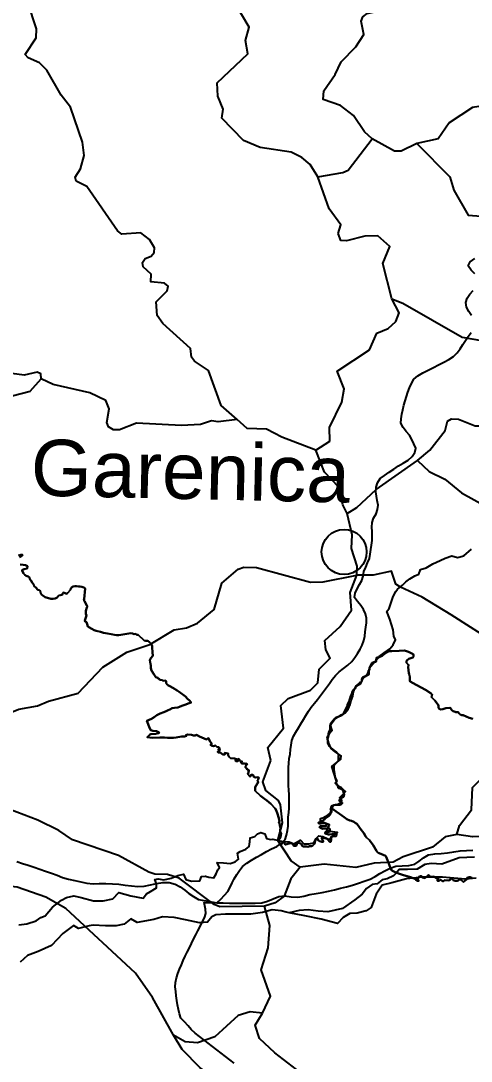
# Model space of a CAD drawing. Header units: metres. Extents: x 13.21 to 19.52, y 42.14 to 46.62.
# Drawn here: x 16.8057 to 16.9853, y 45.3809 to 45.7957 of the extents above; entities that cross this region are included whole.
import ezdxf

# ---------------------------------------------------------------- set-up
doc = ezdxf.new("R2010")
doc.units = ezdxf.units.M
doc.header["$MEASUREMENT"] = 0
for name, color, linetype in [('CESTE', 5, 'Continuous'), ('grad_manji', 1, 'Continuous'), ('hr', 9, 'Continuous'), ('naziv_manji', 1, 'Continuous'), ('PRUGE', 7, 'Continuous'), ('RIJEKE', 4, 'Continuous')]:
    doc.layers.add(name, color=color, linetype=linetype)
doc.styles.get("Standard").update_dxf_attribs({"font": 'arial.ttf'})

msp = doc.modelspace()

# ---------------------------------------------------------------- linework, layer by layer
at = {"layer": 'CESTE'}
for points in [[(16.92408, 45.7335), (16.92106, 45.73843), (16.91771, 45.74115), (16.91353, 45.74329), (16.90109, 45.74521), (16.89445, 45.74795), (16.88588, 45.75687), (16.88632, 45.76046), (16.88428, 45.76558), (16.88399, 45.77095), (16.89614, 45.78247), (16.89524, 45.78777), (16.89668, 45.79308), (16.89092, 45.80301), (16.89154, 45.8047), (16.89671, 45.80867), (16.90268, 45.81593)], [(16.94577, 45.74863), (16.94269, 45.75145), (16.93828, 45.75794), (16.9331, 45.76194), (16.92621, 45.76425), (16.92651, 45.76782), (16.93108, 45.77425), (16.93343, 45.77939), (16.93929, 45.78526), (16.94243, 45.79021), (16.94143, 45.79555), (16.94211, 45.79722), (16.94384, 45.79859), (16.95608, 45.80133), (16.95799, 45.80244), (16.95817, 45.80427), (16.9564, 45.80756), (16.96363, 45.80965), (16.97222, 45.81358), (16.98087, 45.81477)], [(16.89191, 45.63669), (16.88554, 45.64237), (16.88055, 45.65624), (16.875, 45.65998), (16.87369, 45.66155), (16.87329, 45.66509), (16.86228, 45.67505), (16.86002, 45.67825), (16.8596, 45.68362), (16.86404, 45.68802), (16.86443, 45.68992), (16.86295, 45.69114), (16.85751, 45.69167), (16.85772, 45.69463), (16.85453, 45.69761), (16.85423, 45.69937), (16.85531, 45.70095), (16.85769, 45.70181), (16.85891, 45.70335), (16.85899, 45.70514), (16.85698, 45.70851), (16.85356, 45.71116), (16.84594, 45.71067), (16.84421, 45.7119), (16.83206, 45.72966), (16.8278, 45.73169), (16.82731, 45.73334), (16.82951, 45.73666), (16.8309, 45.74196), (16.83029, 45.74731), (16.82551, 45.76126), (16.82176, 45.76597), (16.81601, 45.77597), (16.81313, 45.77891), (16.80865, 45.78092), (16.80743, 45.78222), (16.81182, 45.78884), (16.81193, 45.79242), (16.80848, 45.80294)], [(17.04437, 45.75027), (17.03742, 45.75245), (17.02993, 45.75135), (17.02244, 45.75264), (17.01469, 45.75734), (17.01224, 45.75754), (16.9998, 45.75486), (16.99748, 45.7554), (16.99605, 45.75689), (16.99652, 45.75874), (16.99557, 45.76035), (16.99349, 45.76139), (16.98826, 45.76156), (16.98581, 45.76115), (16.97647, 45.75496), (16.97205, 45.74858), (16.96363, 45.74673)], [(16.92408, 45.7335), (16.93411, 45.73516), (16.93617, 45.73617), (16.94577, 45.74863)], [(16.96363, 45.74673), (16.95731, 45.74375), (16.95469, 45.74369), (16.94577, 45.74863)], [(16.96363, 45.74673), (16.97676, 45.73342), (16.9783, 45.72813), (16.98408, 45.71814), (16.99426, 45.71735), (17.01985, 45.71892), (17.02974, 45.71717), (17.03665, 45.71764)], [(16.93216, 45.71085), (16.93325, 45.7143), (16.92862, 45.7207), (16.92408, 45.7335)], [(16.95356, 45.6848), (16.94999, 45.69895), (16.95278, 45.70575), (16.94802, 45.70997), (16.94288, 45.70985), (16.93554, 45.70795), (16.93327, 45.70812), (16.93216, 45.71085)], [(16.92325, 45.62448), (16.92888, 45.62813), (16.92874, 45.63348), (16.93373, 45.64361), (16.93454, 45.64898), (16.93185, 45.656), (16.94472, 45.66454), (16.94765, 45.6712), (16.95219, 45.67301), (16.95523, 45.67586), (16.95658, 45.67931), (16.95356, 45.6848)], [(16.95356, 45.6848), (16.95805, 45.6831), (16.98171, 45.66951), (17.00166, 45.66614), (17.01337, 45.66065)], [(16.96383, 45.62035), (16.9688, 45.62445), (16.97481, 45.63235), (16.97578, 45.63602), (16.97743, 45.63702), (16.98015, 45.63692), (16.98677, 45.63417), (16.98937, 45.63418), (16.99624, 45.63657), (17.00338, 45.64172), (17.0061, 45.64477), (17.00598, 45.65364), (17.01337, 45.66065)], [(16.81381, 45.65289), (16.8137, 45.65489), (16.81219, 45.65565), (16.80705, 45.6544), (16.80217, 45.655)], [(16.80222, 45.64622), (16.80946, 45.64797), (16.81381, 45.65289)], [(16.89191, 45.63669), (16.88433, 45.63583), (16.88175, 45.63619), (16.87735, 45.63468), (16.8697, 45.63435), (16.85182, 45.63521), (16.84504, 45.63256), (16.84267, 45.63266), (16.84065, 45.63382), (16.83997, 45.63558), (16.84095, 45.64095), (16.83963, 45.64436), (16.83327, 45.64739), (16.81865, 45.65068), (16.81381, 45.65289)], [(16.92325, 45.62448), (16.90979, 45.62971), (16.90361, 45.63292), (16.89596, 45.6331), (16.89191, 45.63669)], [(16.93576, 45.59929), (16.93402, 45.60265), (16.9325, 45.60976), (16.92683, 45.61574), (16.92325, 45.62448)], [(16.93576, 45.59929), (16.93959, 45.60167), (16.9473, 45.60884), (16.96383, 45.62035)], [(16.96383, 45.62035), (16.96847, 45.61604), (16.97472, 45.61296), (16.98141, 45.60751), (16.99148, 45.60196), (17.00497, 45.5866), (17.00702, 45.58585), (17.02775, 45.58556), (17.02968, 45.58461), (17.03076, 45.5795), (17.033, 45.57855), (17.0634, 45.57567), (17.07187, 45.57162), (17.07431, 45.57136), (17.07912, 45.57267), (17.08498, 45.57009)], [(16.93967, 45.57471), (16.93977, 45.57828), (16.93759, 45.58531), (16.93777, 45.5907), (16.93576, 45.59929)], [(16.78114, 45.50077), (16.78261, 45.50605), (16.78536, 45.51101), (16.79259, 45.51285), (16.79606, 45.51762), (16.80488, 45.52128), (16.8123, 45.52256), (16.81666, 45.52443), (16.82856, 45.52763), (16.83839, 45.538), (16.84791, 45.544), (16.85707, 45.547), (16.86686, 45.55283), (16.87172, 45.5537), (16.87608, 45.5555), (16.88272, 45.56098), (16.88579, 45.57151), (16.89239, 45.577), (16.89459, 45.57784), (16.89972, 45.57776), (16.92117, 45.5719), (16.92628, 45.57197), (16.93967, 45.57471)], [(16.90535, 45.50071), (16.90417, 45.50598), (16.91043, 45.51371), (16.90938, 45.52276), (16.91224, 45.52553), (16.9212, 45.52885), (16.92409, 45.5318), (16.92462, 45.53719), (16.92906, 45.54152), (16.92731, 45.54496), (16.92689, 45.54855), (16.933, 45.55419), (16.9375, 45.56065), (16.93699, 45.56778), (16.93967, 45.57471)], [(17.01795, 45.53194), (17.01154, 45.5349), (17.00901, 45.53795), (17.00189, 45.54312), (16.97733, 45.55891), (16.96564, 45.56592), (16.95703, 45.56988), (16.95524, 45.57113), (16.95352, 45.57632), (16.94619, 45.57461), (16.93967, 45.57471)], [(16.91702, 45.45821), (16.91348, 45.46075), (16.90811, 45.46894), (16.91007, 45.4759), (16.90922, 45.48307), (16.9084, 45.4848), (16.90333, 45.48884), (16.90214, 45.49227), (16.90535, 45.50071)], [(16.97953, 45.4713), (16.98054, 45.47482), (16.98534, 45.48113), (16.98578, 45.49007), (16.99659, 45.50072)], [(16.90281, 45.44268), (16.885, 45.44248), (16.88282, 45.44336), (16.86876, 45.45383), (16.86416, 45.45532), (16.8591, 45.45545), (16.85679, 45.45627), (16.84465, 45.46283), (16.82629, 45.46912), (16.82087, 45.47288), (16.81253, 45.47703), (16.8013, 45.48128), (16.79877, 45.48155), (16.78869, 45.48013), (16.78066, 45.48336)], [(17.03931, 45.48029), (17.03175, 45.4795), (17.02703, 45.4804), (17.02475, 45.47945), (17.01829, 45.47381), (17.00617, 45.47128), (16.98579, 45.4704), (16.97953, 45.4713)], [(16.97953, 45.4713), (16.97482, 45.47028), (16.96977, 45.46617), (16.95817, 45.46241), (16.95409, 45.46028), (16.94651, 45.45981), (16.93923, 45.4581), (16.9266, 45.45942), (16.91702, 45.45821)], [(16.86657, 45.39121), (16.85823, 45.40629), (16.85146, 45.41596), (16.82366, 45.44173), (16.81569, 45.44624), (16.80425, 45.45022), (16.77656, 45.45333), (16.76763, 45.45683), (16.76144, 45.46065)], [(16.91702, 45.45821), (16.91331, 45.45353), (16.91063, 45.44664), (16.90716, 45.44401), (16.90281, 45.44268)], [(16.90204, 45.40007), (16.90518, 45.40684), (16.90157, 45.41733), (16.90432, 45.42603), (16.90491, 45.435), (16.90281, 45.44268)], [(16.90204, 45.40007), (16.89707, 45.40059), (16.89238, 45.39909), (16.88299, 45.39064), (16.87618, 45.38815), (16.87128, 45.38862), (16.86657, 45.39121)], [(16.92073, 45.37363), (16.9069, 45.3842), (16.90089, 45.39), (16.89914, 45.3952), (16.90204, 45.40007)], [(16.90268, 45.36054), (16.87721, 45.37819), (16.86999, 45.38561), (16.86657, 45.39121)]]:
    msp.add_lwpolyline(points, dxfattribs=at)
at = {"layer": 'grad_manji'}
msp.add_circle((16.93458, 45.58392), 0.00898, dxfattribs=at)
at = {"layer": 'hr'}
for points in [[(16.80483, 45.58248), (16.80576, 45.58277), (16.80632, 45.58278), (16.80628, 45.58256), (16.80573, 45.58204), (16.8052, 45.58178)], [(16.8052, 45.58178), (16.80573, 45.58204), (16.80628, 45.58256), (16.80632, 45.58278), (16.80576, 45.58277), (16.80483, 45.58248)], [(16.80548, 45.57885), (16.80657, 45.57877), (16.80755, 45.57861), (16.80835, 45.57829), (16.80816, 45.57735), (16.80702, 45.57707), (16.8064, 45.57674), (16.80611, 45.57645), (16.80631, 45.57623), (16.80674, 45.57536), (16.80728, 45.57479), (16.80785, 45.57435), (16.80863, 45.57418), (16.80916, 45.57371), (16.80934, 45.57305), (16.80987, 45.57241), (16.81028, 45.57176), (16.81083, 45.57086), (16.81105, 45.57024), (16.81163, 45.5697), (16.81242, 45.56887), (16.81296, 45.56866), (16.81342, 45.56837), (16.81369, 45.56739), (16.81402, 45.56685), (16.8145, 45.56649), (16.81544, 45.56595), (16.81764, 45.56522), (16.81863, 45.56526), (16.81944, 45.56541), (16.82012, 45.56571), (16.82063, 45.56623), (16.82083, 45.56659), (16.82149, 45.56666), (16.82221, 45.56682), (16.8223, 45.56726), (16.8227, 45.56778), (16.82339, 45.56749), (16.82375, 45.56724), (16.82433, 45.56753), (16.82554, 45.56879), (16.82569, 45.56944), (16.82583, 45.56977), (16.8265, 45.57008), (16.82722, 45.57027), (16.8279, 45.57027), (16.82873, 45.57017), (16.82939, 45.57021), (16.83003, 45.56996), (16.83081, 45.56979), (16.83134, 45.56936), (16.83097, 45.56512), (16.83082, 45.56466), (16.83113, 45.56429), (16.83205, 45.56259), (16.83222, 45.5622), (16.83202, 45.56179), (16.83157, 45.56048), (16.83165, 45.55927), (16.83181, 45.55859), (16.83153, 45.55735), (16.83118, 45.55655), (16.8314, 45.55618), (16.83192, 45.55586), (16.8321, 45.5551), (16.83237, 45.55426), (16.8328, 45.55391), (16.83405, 45.55326), (16.83489, 45.55276), (16.83578, 45.55244), (16.8374, 45.55209), (16.83869, 45.55167), (16.84021, 45.55147), (16.84172, 45.55115), (16.84301, 45.55081), (16.84379, 45.55078), (16.84473, 45.55079), (16.8456, 45.55094), (16.84716, 45.5511), (16.84875, 45.55144), (16.84959, 45.55149), (16.85016, 45.55141), (16.85093, 45.55111), (16.85135, 45.55128), (16.85198, 45.5509), (16.85245, 45.55083), (16.85482, 45.54866), (16.8554, 45.54845), (16.85613, 45.54846), (16.85638, 45.54843), (16.85702, 45.54789), (16.85776, 45.54713), (16.85778, 45.54708), (16.85809, 45.54655), (16.85809, 45.54585), (16.85824, 45.54396), (16.85827, 45.54248), (16.8575, 45.54152), (16.85717, 45.54083), (16.85728, 45.53999), (16.85756, 45.53862), (16.85754, 45.53752), (16.85775, 45.53668), (16.85872, 45.5352), (16.85958, 45.53405), (16.8603, 45.53377), (16.86041, 45.53347), (16.86098, 45.53326), (16.86115, 45.53289), (16.86198, 45.53276), (16.86245, 45.53255), (16.86318, 45.53263), (16.86359, 45.53234), (16.86361, 45.53155), (16.86399, 45.53107), (16.8643, 45.53079), (16.86508, 45.53042), (16.86635, 45.52972), (16.86797, 45.52867), (16.86881, 45.52817), (16.87134, 45.52623), (16.87219, 45.52533), (16.87296, 45.52464), (16.87361, 45.52395), (16.87278, 45.52362), (16.87108, 45.52302), (16.86992, 45.52251), (16.86898, 45.5222), (16.86826, 45.52191), (16.86697, 45.52175), (16.86599, 45.52159), (16.86512, 45.52111), (16.8645, 45.52081), (16.86358, 45.52048), (16.8627, 45.5201), (16.86122, 45.51957), (16.85988, 45.51883), (16.85881, 45.5181), (16.85773, 45.51743), (16.85599, 45.51654), (16.85708, 45.51349), (16.85751, 45.51281), (16.85829, 45.51264), (16.85975, 45.51246), (16.86038, 45.51221), (16.86085, 45.51193), (16.86069, 45.51164), (16.86003, 45.51159), (16.85956, 45.51134), (16.85754, 45.51124), (16.85699, 45.51102), (16.85601, 45.51007), (16.85824, 45.50987), (16.8611, 45.50994), (16.86233, 45.50989), (16.86302, 45.50996), (16.86423, 45.50981), (16.86566, 45.50979), (16.86658, 45.50978), (16.86761, 45.50991), (16.86969, 45.51033), (16.87092, 45.51036), (16.87172, 45.51057), (16.87148, 45.51082), (16.87225, 45.51118), (16.87368, 45.51101), (16.87454, 45.51073), (16.87519, 45.51076), (16.87546, 45.5109), (16.87572, 45.51105), (16.87691, 45.51028), (16.87875, 45.50952), (16.87977, 45.50919), (16.88026, 45.50956), (16.88054, 45.50971), (16.88076, 45.50902), (16.88118, 45.5083), (16.8818, 45.50742), (16.88136, 45.50702), (16.88192, 45.50664), (16.88247, 45.50645), (16.88328, 45.50671), (16.88389, 45.50626), (16.88467, 45.50615), (16.885, 45.50569), (16.88447, 45.50531), (16.88456, 45.50506), (16.88501, 45.50517), (16.88497, 45.50485), (16.88444, 45.50466), (16.88404, 45.50428), (16.88441, 45.50396), (16.88514, 45.50392), (16.88576, 45.50354), (16.88629, 45.50317), (16.88703, 45.50323), (16.88698, 45.50384), (16.88834, 45.50362), (16.88849, 45.50338), (16.88818, 45.50301), (16.88879, 45.50225), (16.88932, 45.50173), (16.89088, 45.50151), (16.89165, 45.50131), (16.89134, 45.50092), (16.89139, 45.50048), (16.89204, 45.50046), (16.89232, 45.50061), (16.8922, 45.50103), (16.89222, 45.50126), (16.89263, 45.50138), (16.89291, 45.50123), (16.89289, 45.50078), (16.89329, 45.50056), (16.89391, 45.50035), (16.89366, 45.50028), (16.89344, 45.50022), (16.8936, 45.5), (16.89379, 45.4996), (16.89421, 45.49951), (16.89455, 45.49958), (16.89471, 45.49976), (16.89479, 45.49976), (16.89482, 45.49955), (16.89494, 45.4995), (16.89517, 45.49948), (16.89544, 45.49951), (16.89565, 45.49948), (16.89582, 45.49941), (16.89596, 45.49917), (16.89555, 45.49883), (16.89521, 45.49832), (16.8953, 45.49804), (16.8954, 45.4979), (16.89576, 45.49757), (16.89596, 45.49725), (16.8961, 45.49711), (16.89648, 45.49706), (16.89656, 45.49678), (16.89666, 45.49664), (16.8965, 45.49627), (16.89643, 45.49598), (16.8962, 45.49535), (16.8964, 45.495), (16.8967, 45.49484), (16.89676, 45.49465), (16.89705, 45.49439), (16.89719, 45.49442), (16.89757, 45.49507), (16.89781, 45.49506), (16.89801, 45.49501), (16.89827, 45.49486), (16.8985, 45.49464), (16.89859, 45.4943), (16.89889, 45.49415), (16.8992, 45.49403), (16.90003, 45.49409), (16.90055, 45.49404), (16.90042, 45.49354), (16.90029, 45.49327), (16.90036, 45.49313), (16.90007, 45.49278), (16.9001, 45.49263), (16.90038, 45.49226), (16.90037, 45.49209), (16.89992, 45.49147), (16.89916, 45.49014), (16.8991, 45.48868), (16.90131, 45.48664), (16.90282, 45.48543), (16.90379, 45.48486), (16.90535, 45.48354), (16.90712, 45.48162), (16.90748, 45.48091), (16.90805, 45.47954), (16.90846, 45.4782), (16.90882, 45.47674), (16.90879, 45.47643), (16.90852, 45.47628), (16.9088, 45.47567), (16.90891, 45.47485), (16.90916, 45.4739), (16.90905, 45.47304), (16.90907, 45.47271), (16.90903, 45.47247), (16.90946, 45.47168), (16.90927, 45.47027), (16.90916, 45.47005), (16.90859, 45.4691), (16.90865, 45.46868), (16.90883, 45.4675), (16.90905, 45.46733), (16.90937, 45.46737), (16.90968, 45.46744), (16.91013, 45.46818), (16.91035, 45.46846), (16.91057, 45.46854), (16.91076, 45.46856), (16.91089, 45.46848), (16.91084, 45.4678), (16.9109, 45.46752), (16.91108, 45.46731), (16.91126, 45.46727), (16.91273, 45.46763), (16.9136, 45.46778), (16.91395, 45.46774), (16.91418, 45.46726), (16.91448, 45.46678), (16.91495, 45.46677), (16.91543, 45.46681), (16.91563, 45.467), (16.91576, 45.46736), (16.91628, 45.4679), (16.91738, 45.46763), (16.91759, 45.46747), (16.91778, 45.46708), (16.91793, 45.46661), (16.91814, 45.46656), (16.91826, 45.46643), (16.9193, 45.46654), (16.91965, 45.46653), (16.92018, 45.46641), (16.92053, 45.46647), (16.92076, 45.46657), (16.92095, 45.4666), (16.92167, 45.46657), (16.92216, 45.46689), (16.92253, 45.46722), (16.92268, 45.4674), (16.92288, 45.46802), (16.92288, 45.46833), (16.92336, 45.46935), (16.92354, 45.46944), (16.92379, 45.46951), (16.92393, 45.46949), (16.92433, 45.46887), (16.92475, 45.46866), (16.92526, 45.46847), (16.92568, 45.4684), (16.92603, 45.46835), (16.92625, 45.46841), (16.92625, 45.46861), (16.92569, 45.46962), (16.92566, 45.46981), (16.92568, 45.46997), (16.9258, 45.47005), (16.92595, 45.47008), (16.92778, 45.4696), (16.92811, 45.4693), (16.92892, 45.46835), (16.92914, 45.46829), (16.92933, 45.46841), (16.92941, 45.46919), (16.92938, 45.46985), (16.92932, 45.47018), (16.92955, 45.47034), (16.92996, 45.47043), (16.93121, 45.47058), (16.93143, 45.47064), (16.9315, 45.47119), (16.93139, 45.47152), (16.93114, 45.47155), (16.9305, 45.47151), (16.92881, 45.47131), (16.92837, 45.4713), (16.92743, 45.47157), (16.92712, 45.47171), (16.92695, 45.47184), (16.92716, 45.47218), (16.92739, 45.47228), (16.92793, 45.47229), (16.92819, 45.47225), (16.92885, 45.47241), (16.92886, 45.47356), (16.92879, 45.47364), (16.92856, 45.47374), (16.92832, 45.47375), (16.92763, 45.47363), (16.92599, 45.4735), (16.92541, 45.47379), (16.92497, 45.47406), (16.92478, 45.47434), (16.92499, 45.47453), (16.92536, 45.47458), (16.92746, 45.47454), (16.92762, 45.47507), (16.92749, 45.4755), (16.92733, 45.47572), (16.92661, 45.47574), (16.92544, 45.4756), (16.92482, 45.47572), (16.9244, 45.47584), (16.92435, 45.47604), (16.92491, 45.47617), (16.92554, 45.47642), (16.926, 45.47668), (16.92686, 45.47735), (16.92744, 45.47791), (16.92868, 45.47871), (16.92903, 45.47908), (16.92916, 45.4796), (16.92943, 45.48001), (16.92952, 45.48033), (16.92951, 45.48085), (16.92919, 45.48146), (16.92956, 45.48177), (16.93461, 45.47819), (16.93562, 45.47744), (16.93685, 45.47683), (16.93757, 45.47666), (16.93852, 45.47634), (16.93902, 45.47593), (16.93963, 45.47554), (16.94024, 45.47492), (16.94095, 45.47369), (16.94247, 45.4718), (16.94307, 45.47061), (16.94348, 45.47011), (16.94466, 45.469), (16.94611, 45.46704), (16.94755, 45.46477), (16.94778, 45.4643), (16.94814, 45.464), (16.94924, 45.46352), (16.95019, 45.46318), (16.95105, 45.46274), (16.95137, 45.4623), (16.95251, 45.45937), (16.95269, 45.45894), (16.95311, 45.45785), (16.95355, 45.45698), (16.95472, 45.45643), (16.95633, 45.45573), (16.95786, 45.45516), (16.96105, 45.45432), (16.96218, 45.45386), (16.96282, 45.45365), (16.96323, 45.45316), (16.96382, 45.45279), (16.96432, 45.45279), (16.96377, 45.45363), (16.96422, 45.4539), (16.96444, 45.45435), (16.96477, 45.45459), (16.96521, 45.45478), (16.96555, 45.45451), (16.96574, 45.45411), (16.96616, 45.45408), (16.96649, 45.45385), (16.96792, 45.45465), (16.96801, 45.45489), (16.96826, 45.45508), (16.96855, 45.45498), (16.9689, 45.4545), (16.96912, 45.4544), (16.96946, 45.4544), (16.9701, 45.45448), (16.9706, 45.45441), (16.97086, 45.45416), (16.97134, 45.45392), (16.9718, 45.45394), (16.97222, 45.45403), (16.97186, 45.45301), (16.97187, 45.45273), (16.97243, 45.45282), (16.9727, 45.45303), (16.97296, 45.45332), (16.9733, 45.45309), (16.97377, 45.45268), (16.97399, 45.45255), (16.97479, 45.45301), (16.97605, 45.45292), (16.97659, 45.453), (16.9769, 45.45318), (16.977, 45.45363), (16.97713, 45.4538), (16.97727, 45.45385), (16.97759, 45.45388), (16.97775, 45.45373), (16.97781, 45.45333), (16.9781, 45.45301), (16.97884, 45.45284), (16.97963, 45.45276), (16.98, 45.4529), (16.9805, 45.45323), (16.98096, 45.45327), (16.98135, 45.45304), (16.98178, 45.45265), (16.9822, 45.45242), (16.98238, 45.45243), (16.98266, 45.45273), (16.98342, 45.45335), (16.98369, 45.45393), (16.98408, 45.45415), (16.9844, 45.45421), (16.98486, 45.45421), (16.98548, 45.45402)], [(16.98591, 45.51744), (16.98439, 45.51775), (16.98201, 45.51887), (16.98175, 45.51888), (16.9815, 45.5189), (16.98086, 45.51906), (16.98039, 45.5195), (16.98006, 45.51999), (16.97951, 45.52001), (16.97905, 45.52007), (16.9788, 45.52015), (16.97803, 45.52038), (16.97747, 45.52086), (16.97704, 45.52166), (16.97671, 45.5218), (16.97516, 45.52159), (16.97393, 45.52119), (16.97315, 45.52109), (16.97248, 45.52137), (16.97225, 45.52195), (16.9722, 45.52253), (16.97205, 45.52298), (16.97072, 45.52475), (16.97002, 45.52548), (16.96951, 45.5259), (16.96937, 45.52606), (16.96964, 45.52709), (16.9693, 45.52755), (16.96702, 45.52888), (16.96191, 45.53169), (16.96084, 45.53239), (16.96078, 45.53296), (16.9608, 45.5341), (16.96055, 45.5352), (16.96036, 45.53562), (16.96021, 45.53675), (16.96018, 45.53794), (16.9603, 45.53878), (16.96016, 45.53908), (16.9595, 45.53975), (16.95945, 45.54007), (16.95949, 45.54049), (16.95962, 45.54068), (16.96043, 45.54125), (16.96195, 45.5419), (16.96231, 45.54219), (16.96225, 45.54271), (16.96215, 45.5431), (16.96187, 45.54336), (16.96136, 45.54358), (16.96032, 45.54408), (16.95872, 45.54459), (16.95655, 45.54447), (16.95362, 45.5444), (16.9524, 45.54435), (16.95083, 45.54337), (16.94969, 45.54255), (16.94855, 45.54197), (16.94759, 45.54183), (16.94733, 45.5409), (16.94735, 45.54023), (16.94707, 45.54008), (16.94637, 45.54001), (16.94583, 45.53975), (16.94468, 45.53774), (16.94469, 45.53722), (16.94459, 45.53677), (16.94436, 45.5366), (16.94415, 45.53592), (16.9438, 45.53507), (16.94367, 45.53488), (16.94339, 45.53455), (16.94247, 45.5341), (16.94193, 45.53387), (16.9418, 45.53371), (16.94167, 45.53325), (16.94164, 45.53237), (16.94133, 45.53205), (16.94096, 45.53185), (16.94073, 45.53172), (16.93937, 45.53057), (16.93915, 45.53009), (16.93907, 45.52964), (16.93853, 45.52925), (16.9383, 45.52889), (16.93782, 45.52804), (16.93764, 45.52733), (16.93733, 45.52651), (16.93665, 45.52428), (16.93597, 45.52304), (16.93576, 45.52236), (16.93502, 45.52078), (16.93451, 45.51967), (16.9342, 45.51927), (16.9337, 45.51885), (16.93221, 45.51815), (16.93119, 45.51779), (16.93083, 45.51757), (16.93016, 45.51671), (16.92971, 45.516), (16.92917, 45.51541), (16.92899, 45.51463), (16.92907, 45.51308), (16.92858, 45.51227), (16.92833, 45.51146), (16.92837, 45.51069), (16.92803, 45.50977), (16.92795, 45.50916), (16.92809, 45.50886), (16.92816, 45.5078), (16.92874, 45.50635), (16.92935, 45.50578), (16.93065, 45.50479), (16.93159, 45.50414), (16.93235, 45.50325), (16.93249, 45.50293), (16.93236, 45.50245), (16.9324, 45.50186), (16.93229, 45.50105), (16.93234, 45.50083), (16.9322, 45.5005), (16.93175, 45.50017), (16.93114, 45.49938), (16.93075, 45.499), (16.93052, 45.49858), (16.93042, 45.49761), (16.93048, 45.49701), (16.93079, 45.49553), (16.93078, 45.49505), (16.93095, 45.49463), (16.93107, 45.49397), (16.93131, 45.49342), (16.93163, 45.49269), (16.93159, 45.49234), (16.93111, 45.49183), (16.93104, 45.49168), (16.9314, 45.49134), (16.93193, 45.49102), (16.93226, 45.49075), (16.93237, 45.49058), (16.93219, 45.48993), (16.93232, 45.48969), (16.93302, 45.48962), (16.93351, 45.4894), (16.93394, 45.48901), (16.93417, 45.48863), (16.93466, 45.48718), (16.93442, 45.48656), (16.93435, 45.48626), (16.93411, 45.48611), (16.9332, 45.48554), (16.93282, 45.48525), (16.93265, 45.48472), (16.93291, 45.48448), (16.93344, 45.48423), (16.93376, 45.48397), (16.93384, 45.48384), (16.93376, 45.48367), (16.93353, 45.4834), (16.93288, 45.48312), (16.93241, 45.48304), (16.93105, 45.48308), (16.93054, 45.48294), (16.93026, 45.48285), (16.92982, 45.48202), (16.92956, 45.48177), (16.92919, 45.48146), (16.92951, 45.48085), (16.92952, 45.48033), (16.92943, 45.48001), (16.92916, 45.4796), (16.92903, 45.47908), (16.92868, 45.47871), (16.92744, 45.47791), (16.92686, 45.47735), (16.926, 45.47668), (16.92554, 45.47642), (16.92491, 45.47617), (16.92435, 45.47604), (16.9244, 45.47584), (16.92482, 45.47572), (16.92544, 45.4756), (16.92661, 45.47574), (16.92733, 45.47572), (16.92749, 45.4755), (16.92762, 45.47507), (16.92746, 45.47454), (16.92536, 45.47458), (16.92499, 45.47453), (16.92478, 45.47434), (16.92497, 45.47406), (16.92541, 45.47379), (16.92599, 45.4735), (16.92763, 45.47363), (16.92832, 45.47375), (16.92856, 45.47374), (16.92879, 45.47364), (16.92886, 45.47356), (16.92885, 45.47241), (16.92819, 45.47225), (16.92793, 45.47229), (16.92739, 45.47228), (16.92716, 45.47218), (16.92695, 45.47184), (16.92712, 45.47171), (16.92743, 45.47157), (16.92837, 45.4713), (16.92881, 45.47131), (16.9305, 45.47151), (16.93114, 45.47155), (16.93139, 45.47152), (16.9315, 45.47119), (16.93143, 45.47064), (16.93121, 45.47058), (16.92996, 45.47043), (16.92955, 45.47034), (16.92932, 45.47018), (16.92938, 45.46985), (16.92941, 45.46919), (16.92933, 45.46841), (16.92914, 45.46829), (16.92892, 45.46835), (16.92811, 45.4693), (16.92778, 45.4696), (16.92595, 45.47008), (16.9258, 45.47005), (16.92568, 45.46997), (16.92566, 45.46981), (16.92569, 45.46962), (16.92625, 45.46861), (16.92625, 45.46841), (16.92603, 45.46835), (16.92568, 45.4684), (16.92526, 45.46847), (16.92475, 45.46866), (16.92433, 45.46887), (16.92393, 45.46949), (16.92379, 45.46951), (16.92354, 45.46944), (16.92336, 45.46935), (16.92288, 45.46833), (16.92288, 45.46802), (16.92268, 45.4674), (16.92253, 45.46722), (16.92216, 45.46689), (16.92167, 45.46657), (16.92095, 45.4666), (16.92076, 45.46657), (16.92053, 45.46647), (16.92018, 45.46641), (16.91965, 45.46653), (16.9193, 45.46654), (16.91826, 45.46643), (16.91814, 45.46656), (16.91793, 45.46661), (16.91778, 45.46708), (16.91759, 45.46747), (16.91738, 45.46763), (16.91628, 45.4679), (16.91576, 45.46736), (16.91563, 45.467), (16.91543, 45.46681), (16.91495, 45.46677), (16.91448, 45.46678), (16.91418, 45.46726), (16.91395, 45.46774), (16.9136, 45.46778), (16.91273, 45.46763), (16.91126, 45.46727), (16.91108, 45.46731), (16.9109, 45.46752), (16.91084, 45.4678), (16.91089, 45.46848), (16.91076, 45.46856), (16.91057, 45.46854), (16.91035, 45.46846), (16.91013, 45.46818), (16.90968, 45.46744), (16.90937, 45.46737), (16.90905, 45.46733), (16.90883, 45.4675), (16.90865, 45.46868), (16.90859, 45.4691), (16.90916, 45.47005), (16.90927, 45.47027), (16.90946, 45.47168), (16.90903, 45.47247), (16.90907, 45.47271), (16.90905, 45.47304), (16.90916, 45.4739), (16.90891, 45.47485), (16.9088, 45.47567), (16.90852, 45.47628), (16.90879, 45.47643), (16.90882, 45.47674), (16.90846, 45.4782), (16.90805, 45.47954), (16.90748, 45.48091), (16.90712, 45.48162), (16.90535, 45.48354), (16.90379, 45.48486), (16.90282, 45.48543), (16.90131, 45.48664), (16.8991, 45.48868), (16.89916, 45.49014), (16.89992, 45.49147), (16.90037, 45.49209), (16.90038, 45.49226), (16.9001, 45.49263), (16.90007, 45.49278), (16.90036, 45.49313), (16.90029, 45.49327), (16.90042, 45.49354), (16.90055, 45.49404), (16.90003, 45.49409), (16.8992, 45.49403), (16.89889, 45.49415), (16.89859, 45.4943), (16.8985, 45.49464), (16.89827, 45.49486), (16.89801, 45.49501), (16.89781, 45.49506), (16.89757, 45.49507), (16.89719, 45.49442), (16.89705, 45.49439), (16.89676, 45.49465), (16.8967, 45.49484), (16.8964, 45.495), (16.8962, 45.49535), (16.89643, 45.49598), (16.8965, 45.49627), (16.89666, 45.49664), (16.89656, 45.49678), (16.89648, 45.49706), (16.8961, 45.49711), (16.89596, 45.49725), (16.89576, 45.49757), (16.8954, 45.4979), (16.8953, 45.49804), (16.89521, 45.49832), (16.89555, 45.49883), (16.89596, 45.49917), (16.89582, 45.49941), (16.89565, 45.49948), (16.89544, 45.49951), (16.89517, 45.49948), (16.89494, 45.4995), (16.89482, 45.49955), (16.89479, 45.49976), (16.89471, 45.49976), (16.89455, 45.49958), (16.89421, 45.49951), (16.89379, 45.4996), (16.8936, 45.5), (16.89344, 45.50022), (16.89366, 45.50028), (16.89391, 45.50035), (16.89329, 45.50056), (16.89289, 45.50078), (16.89291, 45.50123), (16.89263, 45.50138), (16.89222, 45.50126), (16.8922, 45.50103), (16.89232, 45.50061), (16.89204, 45.50046), (16.89139, 45.50048), (16.89134, 45.50092), (16.89165, 45.50131), (16.89088, 45.50151), (16.88932, 45.50173), (16.88879, 45.50225), (16.88818, 45.50301), (16.88849, 45.50338), (16.88834, 45.50362), (16.88698, 45.50384), (16.88703, 45.50323), (16.88629, 45.50317), (16.88576, 45.50354), (16.88514, 45.50392), (16.88441, 45.50396), (16.88404, 45.50428), (16.88444, 45.50466), (16.88497, 45.50485), (16.88501, 45.50517), (16.88456, 45.50506), (16.88447, 45.50531), (16.885, 45.50569), (16.88467, 45.50615), (16.88389, 45.50626), (16.88328, 45.50671), (16.88247, 45.50645), (16.88192, 45.50664), (16.88136, 45.50702), (16.8818, 45.50742), (16.88118, 45.5083), (16.88076, 45.50902), (16.88054, 45.50971), (16.88026, 45.50956), (16.87977, 45.50919), (16.87875, 45.50952), (16.87691, 45.51028), (16.87572, 45.51105), (16.87546, 45.5109), (16.87519, 45.51076), (16.87454, 45.51073), (16.87368, 45.51101), (16.87225, 45.51118), (16.87148, 45.51082), (16.87172, 45.51057), (16.87092, 45.51036), (16.86969, 45.51033), (16.86761, 45.50991), (16.86658, 45.50978), (16.86566, 45.50979), (16.86423, 45.50981), (16.86302, 45.50996), (16.86233, 45.50989), (16.8611, 45.50994), (16.85824, 45.50987), (16.85601, 45.51007), (16.85699, 45.51102), (16.85754, 45.51124), (16.85956, 45.51134), (16.86003, 45.51159), (16.86069, 45.51164), (16.86085, 45.51193), (16.86038, 45.51221), (16.85975, 45.51246), (16.85829, 45.51264), (16.85751, 45.51281), (16.85708, 45.51349), (16.85599, 45.51654), (16.85773, 45.51743), (16.85881, 45.5181), (16.85988, 45.51883), (16.86122, 45.51957), (16.8627, 45.5201), (16.86358, 45.52048), (16.8645, 45.52081), (16.86512, 45.52111), (16.86599, 45.52159), (16.86697, 45.52175), (16.86826, 45.52191), (16.86898, 45.5222), (16.86992, 45.52251), (16.87108, 45.52302), (16.87278, 45.52362), (16.87361, 45.52395), (16.87296, 45.52464), (16.87219, 45.52533), (16.87134, 45.52623), (16.86881, 45.52817), (16.86797, 45.52867), (16.86635, 45.52972), (16.86508, 45.53042), (16.8643, 45.53079), (16.86399, 45.53107), (16.86361, 45.53155), (16.86359, 45.53234), (16.86318, 45.53263), (16.86245, 45.53255), (16.86198, 45.53276), (16.86115, 45.53289), (16.86098, 45.53326), (16.86041, 45.53347), (16.8603, 45.53377), (16.85958, 45.53405), (16.85872, 45.5352), (16.85775, 45.53668), (16.85754, 45.53752), (16.85756, 45.53862), (16.85728, 45.53999), (16.85717, 45.54083), (16.8575, 45.54152), (16.85827, 45.54248), (16.85824, 45.54396), (16.85809, 45.54585), (16.85809, 45.54655), (16.85778, 45.54708), (16.85776, 45.54713), (16.85702, 45.54789), (16.85638, 45.54843), (16.85613, 45.54846), (16.8554, 45.54845), (16.85482, 45.54866), (16.85245, 45.55083), (16.85198, 45.5509), (16.85135, 45.55128), (16.85093, 45.55111), (16.85016, 45.55141), (16.84959, 45.55149), (16.84875, 45.55144), (16.84716, 45.5511), (16.8456, 45.55094), (16.84473, 45.55079), (16.84379, 45.55078), (16.84301, 45.55081), (16.84172, 45.55115), (16.84021, 45.55147), (16.83869, 45.55167), (16.8374, 45.55209), (16.83578, 45.55244), (16.83489, 45.55276), (16.83405, 45.55326), (16.8328, 45.55391), (16.83237, 45.55426), (16.8321, 45.5551), (16.83192, 45.55586), (16.8314, 45.55618), (16.83118, 45.55655), (16.83153, 45.55735), (16.83181, 45.55859), (16.83165, 45.55927), (16.83157, 45.56048), (16.83202, 45.56179), (16.83222, 45.5622), (16.83205, 45.56259), (16.83113, 45.56429), (16.83082, 45.56466), (16.83097, 45.56512), (16.83134, 45.56936), (16.83081, 45.56979), (16.83003, 45.56996), (16.82939, 45.57021), (16.82873, 45.57017), (16.8279, 45.57027), (16.82722, 45.57027), (16.8265, 45.57008), (16.82583, 45.56977), (16.82569, 45.56944), (16.82554, 45.56879), (16.82433, 45.56753), (16.82375, 45.56724), (16.82339, 45.56749), (16.8227, 45.56778), (16.8223, 45.56726), (16.82221, 45.56682), (16.82149, 45.56666), (16.82083, 45.56659), (16.82063, 45.56623), (16.82012, 45.56571), (16.81944, 45.56541), (16.81863, 45.56526), (16.81764, 45.56522), (16.81544, 45.56595), (16.8145, 45.56649), (16.81402, 45.56685), (16.81369, 45.56739), (16.81342, 45.56837), (16.81296, 45.56866), (16.81242, 45.56887), (16.81163, 45.5697), (16.81105, 45.57024), (16.81083, 45.57086), (16.81028, 45.57176), (16.80987, 45.57241), (16.80934, 45.57305), (16.80916, 45.57371), (16.80863, 45.57418), (16.80785, 45.57435), (16.80728, 45.57479), (16.80674, 45.57536), (16.80631, 45.57623), (16.80611, 45.57645), (16.8064, 45.57674), (16.80702, 45.57707), (16.80816, 45.57735), (16.80835, 45.57829), (16.80755, 45.57861), (16.80657, 45.57877), (16.80548, 45.57885)], [(16.98548, 45.45402), (16.98486, 45.45421), (16.9844, 45.45421), (16.98408, 45.45415), (16.98369, 45.45393), (16.98342, 45.45335), (16.98266, 45.45273), (16.98238, 45.45243), (16.9822, 45.45242), (16.98178, 45.45265), (16.98135, 45.45304), (16.98096, 45.45327), (16.9805, 45.45323), (16.98, 45.4529), (16.97963, 45.45276), (16.97884, 45.45284), (16.9781, 45.45301), (16.97781, 45.45333), (16.97775, 45.45373), (16.97759, 45.45388), (16.97727, 45.45385), (16.97713, 45.4538), (16.977, 45.45363), (16.9769, 45.45318), (16.97659, 45.453), (16.97605, 45.45292), (16.97479, 45.45301), (16.97399, 45.45255), (16.97377, 45.45268), (16.9733, 45.45309), (16.97296, 45.45332), (16.9727, 45.45303), (16.97243, 45.45282), (16.97187, 45.45273), (16.97186, 45.45301), (16.97222, 45.45403), (16.9718, 45.45394), (16.97134, 45.45392), (16.97086, 45.45416), (16.9706, 45.45441), (16.9701, 45.45448), (16.96946, 45.4544), (16.96912, 45.4544), (16.9689, 45.4545), (16.96855, 45.45498), (16.96826, 45.45508), (16.96801, 45.45489), (16.96792, 45.45465), (16.96649, 45.45385), (16.96616, 45.45408), (16.96574, 45.45411), (16.96555, 45.45451), (16.96521, 45.45478), (16.96477, 45.45459), (16.96444, 45.45435), (16.96422, 45.4539), (16.96377, 45.45363), (16.96432, 45.45279), (16.96382, 45.45279), (16.96323, 45.45316), (16.96282, 45.45365), (16.96218, 45.45386), (16.96105, 45.45432), (16.95786, 45.45516), (16.95633, 45.45573), (16.95472, 45.45643), (16.95355, 45.45698), (16.95311, 45.45785), (16.95269, 45.45894), (16.95251, 45.45937), (16.95137, 45.4623), (16.95105, 45.46274), (16.95019, 45.46318), (16.94924, 45.46352), (16.94814, 45.464), (16.94778, 45.4643), (16.94755, 45.46477), (16.94611, 45.46704), (16.94466, 45.469), (16.94348, 45.47011), (16.94307, 45.47061), (16.94247, 45.4718), (16.94095, 45.47369), (16.94024, 45.47492), (16.93963, 45.47554), (16.93902, 45.47593), (16.93852, 45.47634), (16.93757, 45.47666), (16.93685, 45.47683), (16.93562, 45.47744), (16.93461, 45.47819), (16.92956, 45.48177), (16.92982, 45.48202), (16.93026, 45.48285), (16.93054, 45.48294), (16.93105, 45.48308), (16.93241, 45.48304), (16.93288, 45.48312), (16.93353, 45.4834), (16.93376, 45.48367), (16.93384, 45.48384), (16.93376, 45.48397), (16.93344, 45.48423), (16.93291, 45.48448), (16.93265, 45.48472), (16.93282, 45.48525), (16.9332, 45.48554), (16.93411, 45.48611), (16.93435, 45.48626), (16.93442, 45.48656), (16.93466, 45.48718), (16.93417, 45.48863), (16.93394, 45.48901), (16.93351, 45.4894), (16.93302, 45.48962), (16.93232, 45.48969), (16.93219, 45.48993), (16.93237, 45.49058), (16.93226, 45.49075), (16.93193, 45.49102), (16.9314, 45.49134), (16.93104, 45.49168), (16.93111, 45.49183), (16.93159, 45.49234), (16.93163, 45.49269), (16.93131, 45.49342), (16.93107, 45.49397), (16.93095, 45.49463), (16.93078, 45.49505), (16.93079, 45.49553), (16.93048, 45.49701), (16.93042, 45.49761), (16.93052, 45.49858), (16.93075, 45.499), (16.93114, 45.49938), (16.93175, 45.50017), (16.9322, 45.5005), (16.93234, 45.50083), (16.93229, 45.50105), (16.9324, 45.50186), (16.93236, 45.50245), (16.93249, 45.50293), (16.93235, 45.50325), (16.93159, 45.50414), (16.93065, 45.50479), (16.92935, 45.50578), (16.92874, 45.50635), (16.92816, 45.5078), (16.92809, 45.50886), (16.92795, 45.50916), (16.92803, 45.50977), (16.92837, 45.51069), (16.92833, 45.51146), (16.92858, 45.51227), (16.92907, 45.51308), (16.92899, 45.51463), (16.92917, 45.51541), (16.92971, 45.516), (16.93016, 45.51671), (16.93083, 45.51757), (16.93119, 45.51779), (16.93221, 45.51815), (16.9337, 45.51885), (16.9342, 45.51927), (16.93451, 45.51967), (16.93502, 45.52078), (16.93576, 45.52236), (16.93597, 45.52304), (16.93665, 45.52428), (16.93733, 45.52651), (16.93764, 45.52733), (16.93782, 45.52804), (16.9383, 45.52889), (16.93853, 45.52925), (16.93907, 45.52964), (16.93915, 45.53009), (16.93937, 45.53057), (16.94073, 45.53172), (16.94096, 45.53185), (16.94133, 45.53205), (16.94164, 45.53237), (16.94167, 45.53325), (16.9418, 45.53371), (16.94193, 45.53387), (16.94247, 45.5341), (16.94339, 45.53455), (16.94367, 45.53488), (16.9438, 45.53507), (16.94415, 45.53592), (16.94436, 45.5366), (16.94459, 45.53677), (16.94469, 45.53722), (16.94468, 45.53774), (16.94583, 45.53975), (16.94637, 45.54001), (16.94707, 45.54008), (16.94735, 45.54023), (16.94733, 45.5409), (16.94759, 45.54183), (16.94855, 45.54197), (16.94969, 45.54255), (16.95083, 45.54337), (16.9524, 45.54435), (16.95362, 45.5444), (16.95655, 45.54447), (16.95872, 45.54459), (16.96032, 45.54408), (16.96136, 45.54358), (16.96187, 45.54336), (16.96215, 45.5431), (16.96225, 45.54271), (16.96231, 45.54219), (16.96195, 45.5419), (16.96043, 45.54125), (16.95962, 45.54068), (16.95949, 45.54049), (16.95945, 45.54007), (16.9595, 45.53975), (16.96016, 45.53908), (16.9603, 45.53878), (16.96018, 45.53794), (16.96021, 45.53675), (16.96036, 45.53562), (16.96055, 45.5352), (16.9608, 45.5341), (16.96078, 45.53296), (16.96084, 45.53239), (16.96191, 45.53169), (16.96702, 45.52888), (16.9693, 45.52755), (16.96964, 45.52709), (16.96937, 45.52606), (16.96951, 45.5259), (16.97002, 45.52548), (16.97072, 45.52475), (16.97205, 45.52298), (16.9722, 45.52253), (16.97225, 45.52195), (16.97248, 45.52137), (16.97315, 45.52109), (16.97393, 45.52119), (16.97516, 45.52159), (16.97671, 45.5218), (16.97704, 45.52166), (16.97747, 45.52086), (16.97803, 45.52038), (16.9788, 45.52015), (16.97905, 45.52007), (16.97951, 45.52001), (16.98006, 45.51999), (16.98039, 45.5195), (16.98086, 45.51906), (16.9815, 45.5189), (16.98175, 45.51888), (16.98201, 45.51887), (16.98439, 45.51775), (16.98591, 45.51744)]]:
    msp.add_lwpolyline(points, dxfattribs=at)
at = {"layer": 'PRUGE'}
for points in [[(16.98671, 45.69484), (16.98519, 45.69632), (16.98406, 45.69802), (16.9848, 45.69958), (16.98667, 45.70093)], [(16.98538, 45.67819), (16.98425, 45.67981), (16.9834, 45.68151), (16.98312, 45.68331), (16.9836, 45.68505), (16.98468, 45.6867), (16.98607, 45.68822)], [(16.88383, 45.44405), (16.8854, 45.44555), (16.88688, 45.44702), (16.88821, 45.44856), (16.88914, 45.45023), (16.88995, 45.45194), (16.89076, 45.45365), (16.89178, 45.45529), (16.89283, 45.45693), (16.89401, 45.45852), (16.89579, 45.45981), (16.8977, 45.46101), (16.89963, 45.4622), (16.9016, 45.46334), (16.90362, 45.46444), (16.90569, 45.4655), (16.90778, 45.46655), (16.90962, 45.4678), (16.91104, 45.46929), (16.91168, 45.47102), (16.91205, 45.47282), (16.91229, 45.4746), (16.91228, 45.4764), (16.91234, 45.4782), (16.91251, 45.47999), (16.91263, 45.48179), (16.91268, 45.48359), (16.91267, 45.48539), (16.91262, 45.48719), (16.91253, 45.48898), (16.91243, 45.49078), (16.9124, 45.49258), (16.91239, 45.49438), (16.91242, 45.49617), (16.91242, 45.49797), (16.91249, 45.49977), (16.91266, 45.50157), (16.91302, 45.50335), (16.91327, 45.50513), (16.91341, 45.50692), (16.9137, 45.50872), (16.91435, 45.51045), (16.91534, 45.51211), (16.91635, 45.51376), (16.91736, 45.51542), (16.91835, 45.51708), (16.91932, 45.51874), (16.92037, 45.52038), (16.92151, 45.52199), (16.92273, 45.52357), (16.92395, 45.52515), (16.92515, 45.52674), (16.92635, 45.52833), (16.92753, 45.52992), (16.9287, 45.53152), (16.92987, 45.53312), (16.93117, 45.53467), (16.93264, 45.53615), (16.93433, 45.53749), (16.93604, 45.53884), (16.93764, 45.54024), (16.93883, 45.54182), (16.93994, 45.54345), (16.94097, 45.5451), (16.94178, 45.5468), (16.94242, 45.54855), (16.94289, 45.55031), (16.94304, 45.5521), (16.94324, 45.5539), (16.94349, 45.55568), (16.94354, 45.5575), (16.94315, 45.55926), (16.94232, 45.56097), (16.94122, 45.56259), (16.93991, 45.56417), (16.93872, 45.56574), (16.93898, 45.56751), (16.93977, 45.56924), (16.94077, 45.57089), (16.94168, 45.57258), (16.94222, 45.57433), (16.94248, 45.57612), (16.94318, 45.57785), (16.94395, 45.57957), (16.94466, 45.5813), (16.945, 45.58309), (16.94525, 45.58487), (16.94549, 45.58666), (16.94572, 45.58845), (16.94582, 45.59025), (16.94582, 45.59205), (16.94564, 45.59385), (16.94578, 45.59564), (16.94632, 45.5974), (16.94731, 45.59906), (16.94796, 45.60079), (16.9481, 45.60259), (16.94779, 45.60437), (16.94744, 45.60616), (16.9472, 45.60795), (16.94731, 45.60975), (16.94785, 45.61151), (16.94892, 45.61314), (16.9507, 45.61443), (16.95255, 45.61569), (16.95437, 45.61696), (16.95621, 45.61821), (16.95818, 45.61936), (16.96014, 45.62051), (16.96171, 45.62195), (16.9628, 45.62359), (16.96322, 45.62535), (16.96244, 45.62706), (16.96159, 45.62877), (16.96072, 45.63045), (16.95934, 45.63197), (16.95808, 45.63356), (16.95725, 45.63524), (16.95734, 45.63704), (16.95761, 45.63884), (16.95796, 45.64061), (16.9584, 45.64239), (16.95891, 45.64416), (16.95947, 45.64591), (16.96004, 45.64766), (16.96067, 45.64941), (16.96143, 45.65112), (16.96243, 45.6528), (16.964, 45.65419), (16.966, 45.65533), (16.96814, 45.65633), (16.97019, 45.65742), (16.97218, 45.65854), (16.9743, 45.65956), (16.97634, 45.66065), (16.97822, 45.66187), (16.97971, 45.66334), (16.98092, 45.66492), (16.98194, 45.66658), (16.98297, 45.66822), (16.98409, 45.66984), (16.98527, 45.67144)], [(16.88383, 45.44405), (16.88639, 45.444), (16.88894, 45.44393), (16.8915, 45.44391), (16.89405, 45.4439), (16.89661, 45.44388), (16.89917, 45.44389), (16.90173, 45.44408), (16.90409, 45.44469), (16.90628, 45.44565), (16.90854, 45.44657), (16.91095, 45.44681), (16.91095, 45.44681), (16.9135, 45.44642), (16.91608, 45.4463), (16.91855, 45.44662), (16.92093, 45.44731), (16.92341, 45.44775), (16.92589, 45.44819), (16.92835, 45.44868), (16.93079, 45.44923), (16.9332, 45.44981), (16.9356, 45.45044), (16.93795, 45.45113), (16.9403, 45.45186), (16.94263, 45.4526), (16.94492, 45.45342), (16.94697, 45.45447), (16.94884, 45.4557), (16.95082, 45.45684), (16.95293, 45.45787), (16.95521, 45.45868), (16.95776, 45.45873), (16.96034, 45.45888), (16.96277, 45.45939), (16.96452, 45.46068), (16.96629, 45.46202), (16.96829, 45.46312), (16.97078, 45.46352), (16.97333, 45.46375), (16.97587, 45.46399), (16.97835, 45.46441), (16.98086, 45.46473), (16.98342, 45.4649), (16.98597, 45.46499)], [(16.80405, 45.46057), (16.80633, 45.45976), (16.80864, 45.45899), (16.81095, 45.45822), (16.81326, 45.45743), (16.81556, 45.45666), (16.81786, 45.45587), (16.82013, 45.45504), (16.82234, 45.45412), (16.82472, 45.45349), (16.82717, 45.45295), (16.8296, 45.4524), (16.83204, 45.45182), (16.83453, 45.45154), (16.83709, 45.45174), (16.83709, 45.45174), (16.83964, 45.45176), (16.8422, 45.45164), (16.84474, 45.45142), (16.84725, 45.45111), (16.84978, 45.4508), (16.85232, 45.45056), (16.85485, 45.45072), (16.85734, 45.45116), (16.85975, 45.45175), (16.86228, 45.4521), (16.86228, 45.4521), (16.86482, 45.45207), (16.86728, 45.45153), (16.86928, 45.45043), (16.87105, 45.44912), (16.87273, 45.44776), (16.8746, 45.44653), (16.87656, 45.44538), (16.88383, 45.44405)], [(16.89069, 45.38007), (16.889, 45.38143), (16.88727, 45.38275), (16.88555, 45.38407), (16.88382, 45.38541), (16.88213, 45.38675), (16.88041, 45.38808), (16.87866, 45.3894), (16.87692, 45.39071), (16.87523, 45.39206), (16.87365, 45.39347), (16.87236, 45.39503), (16.87096, 45.39654), (16.86955, 45.39803), (16.86901, 45.39978), (16.86859, 45.40156), (16.86816, 45.40333), (16.86788, 45.40512), (16.86764, 45.40691), (16.86744, 45.40871), (16.86724, 45.41051), (16.86735, 45.41228), (16.86778, 45.41407), (16.86831, 45.41583), (16.86896, 45.41757), (16.86969, 45.41929), (16.87046, 45.421), (16.87126, 45.42271), (16.87207, 45.42441), (16.8729, 45.42612), (16.87372, 45.42782), (16.87456, 45.42952), (16.87542, 45.43121), (16.87629, 45.4329), (16.87717, 45.43458), (16.87803, 45.43628), (16.87889, 45.43799), (16.87952, 45.43972), (16.87938, 45.4415), (16.87883, 45.44413), (16.87883, 45.44413), (16.88383, 45.44405)]]:
    msp.add_lwpolyline(points, dxfattribs=at)
at = {"layer": 'RIJEKE'}
for points in [[(16.80489, 45.43525), (16.80815, 45.4357), (16.81175, 45.43684), (16.81371, 45.4382), (16.81534, 45.43888), (16.8183, 45.44231), (16.82189, 45.44505), (16.82387, 45.44618), (16.82681, 45.44687), (16.82681, 45.44687), (16.82974, 45.44617), (16.83462, 45.44477), (16.83853, 45.44476), (16.84243, 45.44565), (16.84474, 45.44817), (16.84474, 45.44817), (16.84961, 45.44677), (16.85449, 45.44584), (16.85581, 45.44767), (16.85745, 45.44857), (16.85974, 45.44994), (16.85975, 45.45156), (16.85913, 45.45339), (16.86042, 45.45361), (16.86042, 45.45361), (16.86269, 45.45314), (16.86564, 45.45381), (16.86825, 45.45496), (16.87054, 45.4554), (16.87054, 45.4554), (16.8715, 45.45333), (16.87377, 45.45264), (16.87702, 45.45285), (16.8777, 45.45446), (16.87934, 45.45468), (16.87934, 45.45468), (16.88064, 45.45421), (16.88258, 45.45398), (16.88358, 45.45557), (16.88424, 45.45717), (16.8849, 45.45809), (16.88394, 45.46016), (16.88394, 45.46016), (16.88655, 45.45992), (16.88915, 45.45967), (16.89112, 45.46035), (16.89242, 45.4615), (16.89213, 45.4638), (16.89311, 45.46447), (16.8954, 45.46537), (16.89671, 45.46652), (16.89706, 45.46836), (16.89707, 45.46996), (16.89903, 45.47041), (16.90001, 45.47155), (16.90132, 45.47201), (16.90132, 45.47201), (16.90295, 45.47154), (16.90358, 45.4697), (16.90521, 45.46924), (16.9062, 45.46946), (16.9062, 45.46946), (16.91009, 45.46853), (16.9127, 45.46828), (16.91464, 45.46758), (16.91726, 45.46895), (16.91726, 45.46895), (16.91856, 45.46757), (16.92051, 45.46756), (16.92247, 45.46801), (16.92347, 45.46961), (16.92446, 45.47075), (16.92446, 45.47075), (16.92609, 45.47051), (16.92803, 45.46959), (16.929, 45.46935), (16.92966, 45.4705), (16.93033, 45.47118), (16.93197, 45.47209), (16.93001, 45.47233), (16.92772, 45.47279), (16.9284, 45.4744), (16.92874, 45.47509), (16.92614, 45.47625), (16.92516, 45.47672), (16.92517, 45.47764), (16.92647, 45.47808), (16.92807, 45.47896), (16.92913, 45.47989), (16.92945, 45.48105), (16.92947, 45.4822), (16.9298, 45.48288), (16.93208, 45.48332), (16.9334, 45.484), (16.93373, 45.48493), (16.93276, 45.48584), (16.93376, 45.48699), (16.93508, 45.48836), (16.93459, 45.48884), (16.93346, 45.48997), (16.93216, 45.49043), (16.93151, 45.49159), (16.93153, 45.4925), (16.93057, 45.49549), (16.92965, 45.49834), (16.93333, 45.50125), (16.93335, 45.50263), (16.93107, 45.50425), (16.92944, 45.50562), (16.92848, 45.50769), (16.92783, 45.51022), (16.92882, 45.51159), (16.92979, 45.51272), (16.92915, 45.5148), (16.92982, 45.51594), (16.9308, 45.51709), (16.93211, 45.51801), (16.93341, 45.51892), (16.93505, 45.51983), (16.93615, 45.52118), (16.93702, 45.52304), (16.93737, 45.52464), (16.93802, 45.52648), (16.93834, 45.52809), (16.93901, 45.52969), (16.93967, 45.5306), (16.9413, 45.53152), (16.94229, 45.5338), (16.9446, 45.53518), (16.9446, 45.53701), (16.94525, 45.53838), (16.94689, 45.54022), (16.94853, 45.54228), (16.95051, 45.54365), (16.95278, 45.54525), (16.95411, 45.54685), (16.95509, 45.54891), (16.95445, 45.55029), (16.95414, 45.55282), (16.95286, 45.55718), (16.95156, 45.56016), (16.95193, 45.5606), (16.95254, 45.56131), (16.95321, 45.56338), (16.9542, 45.56612), (16.95519, 45.56818), (16.95585, 45.5691), (16.95782, 45.57069), (16.95913, 45.57207), (16.96076, 45.57321), (16.96274, 45.57435), (16.96437, 45.57504), (16.96503, 45.57687), (16.96732, 45.57756), (16.96994, 45.57916), (16.97288, 45.58052), (16.97486, 45.58144), (16.97748, 45.58235), (16.97748, 45.58235), (16.97975, 45.58165), (16.98237, 45.58234), (16.98532, 45.58508)], [(16.98663, 45.46219), (16.98044, 45.46198), (16.97358, 45.4595), (16.96935, 45.45975), (16.96935, 45.45975), (16.96674, 45.45931), (16.96376, 45.45748), (16.95986, 45.45727), (16.9566, 45.45729), (16.95528, 45.45591), (16.95429, 45.45478), (16.95169, 45.45364), (16.94972, 45.45319), (16.94774, 45.4516), (16.94579, 45.45138), (16.94349, 45.44979), (16.94184, 45.4475), (16.93888, 45.44522), (16.93396, 45.44181), (16.92808, 45.44046), (16.92418, 45.44071), (16.92027, 45.44118), (16.92027, 45.44118), (16.91668, 45.44097), (16.9127, 45.44008)], [(16.98721, 45.45392), (16.98295, 45.45348), (16.97384, 45.45422), (16.97384, 45.45422), (16.96603, 45.45426), (16.9595, 45.45361), (16.95361, 45.45204), (16.9497, 45.45113), (16.94738, 45.44748), (16.94537, 45.44221), (16.9434, 45.44084), (16.9398, 45.43995), (16.93689, 45.43973), (16.93425, 45.43813), (16.93196, 45.43585), (16.92547, 45.43749), (16.91896, 45.43889), (16.9127, 45.44008)], [(16.9127, 45.44008), (16.91148, 45.44031), (16.90952, 45.44077), (16.90595, 45.44125), (16.90595, 45.44125), (16.90201, 45.44012), (16.89746, 45.43946), (16.88735, 45.4395), (16.88344, 45.43928), (16.88179, 45.43838), (16.88016, 45.43632), (16.8769, 45.43611), (16.87136, 45.43728), (16.8668, 45.43821), (16.86224, 45.43847), (16.86224, 45.43847), (16.85866, 45.43733), (16.85213, 45.43621), (16.84953, 45.4376), (16.84953, 45.4376), (16.84692, 45.43555), (16.84364, 45.43487), (16.83941, 45.43489), (16.83453, 45.43513), (16.83453, 45.43513), (16.8329, 45.43491), (16.82865, 45.43379), (16.82671, 45.43494), (16.82671, 45.43494), (16.82246, 45.43175), (16.81786, 45.42695), (16.81263, 45.42467), (16.80837, 45.42308), (16.80544, 45.42034)]]:
    msp.add_lwpolyline(points, dxfattribs=at)

# ---------------------------------------------------------------- texts
at = {"layer": 'naziv_manji', "insert": (16.80996, 45.62891), "char_height": 0.0224579, "width": 0.1721771, "attachment_point": 1, "rotation": 358.7024}
msp.add_mtext('{\\fArial CE|b0|i0|c238|p34;Garenica}     ', dxfattribs=at)

doc.saveas('drawing.dxf')
